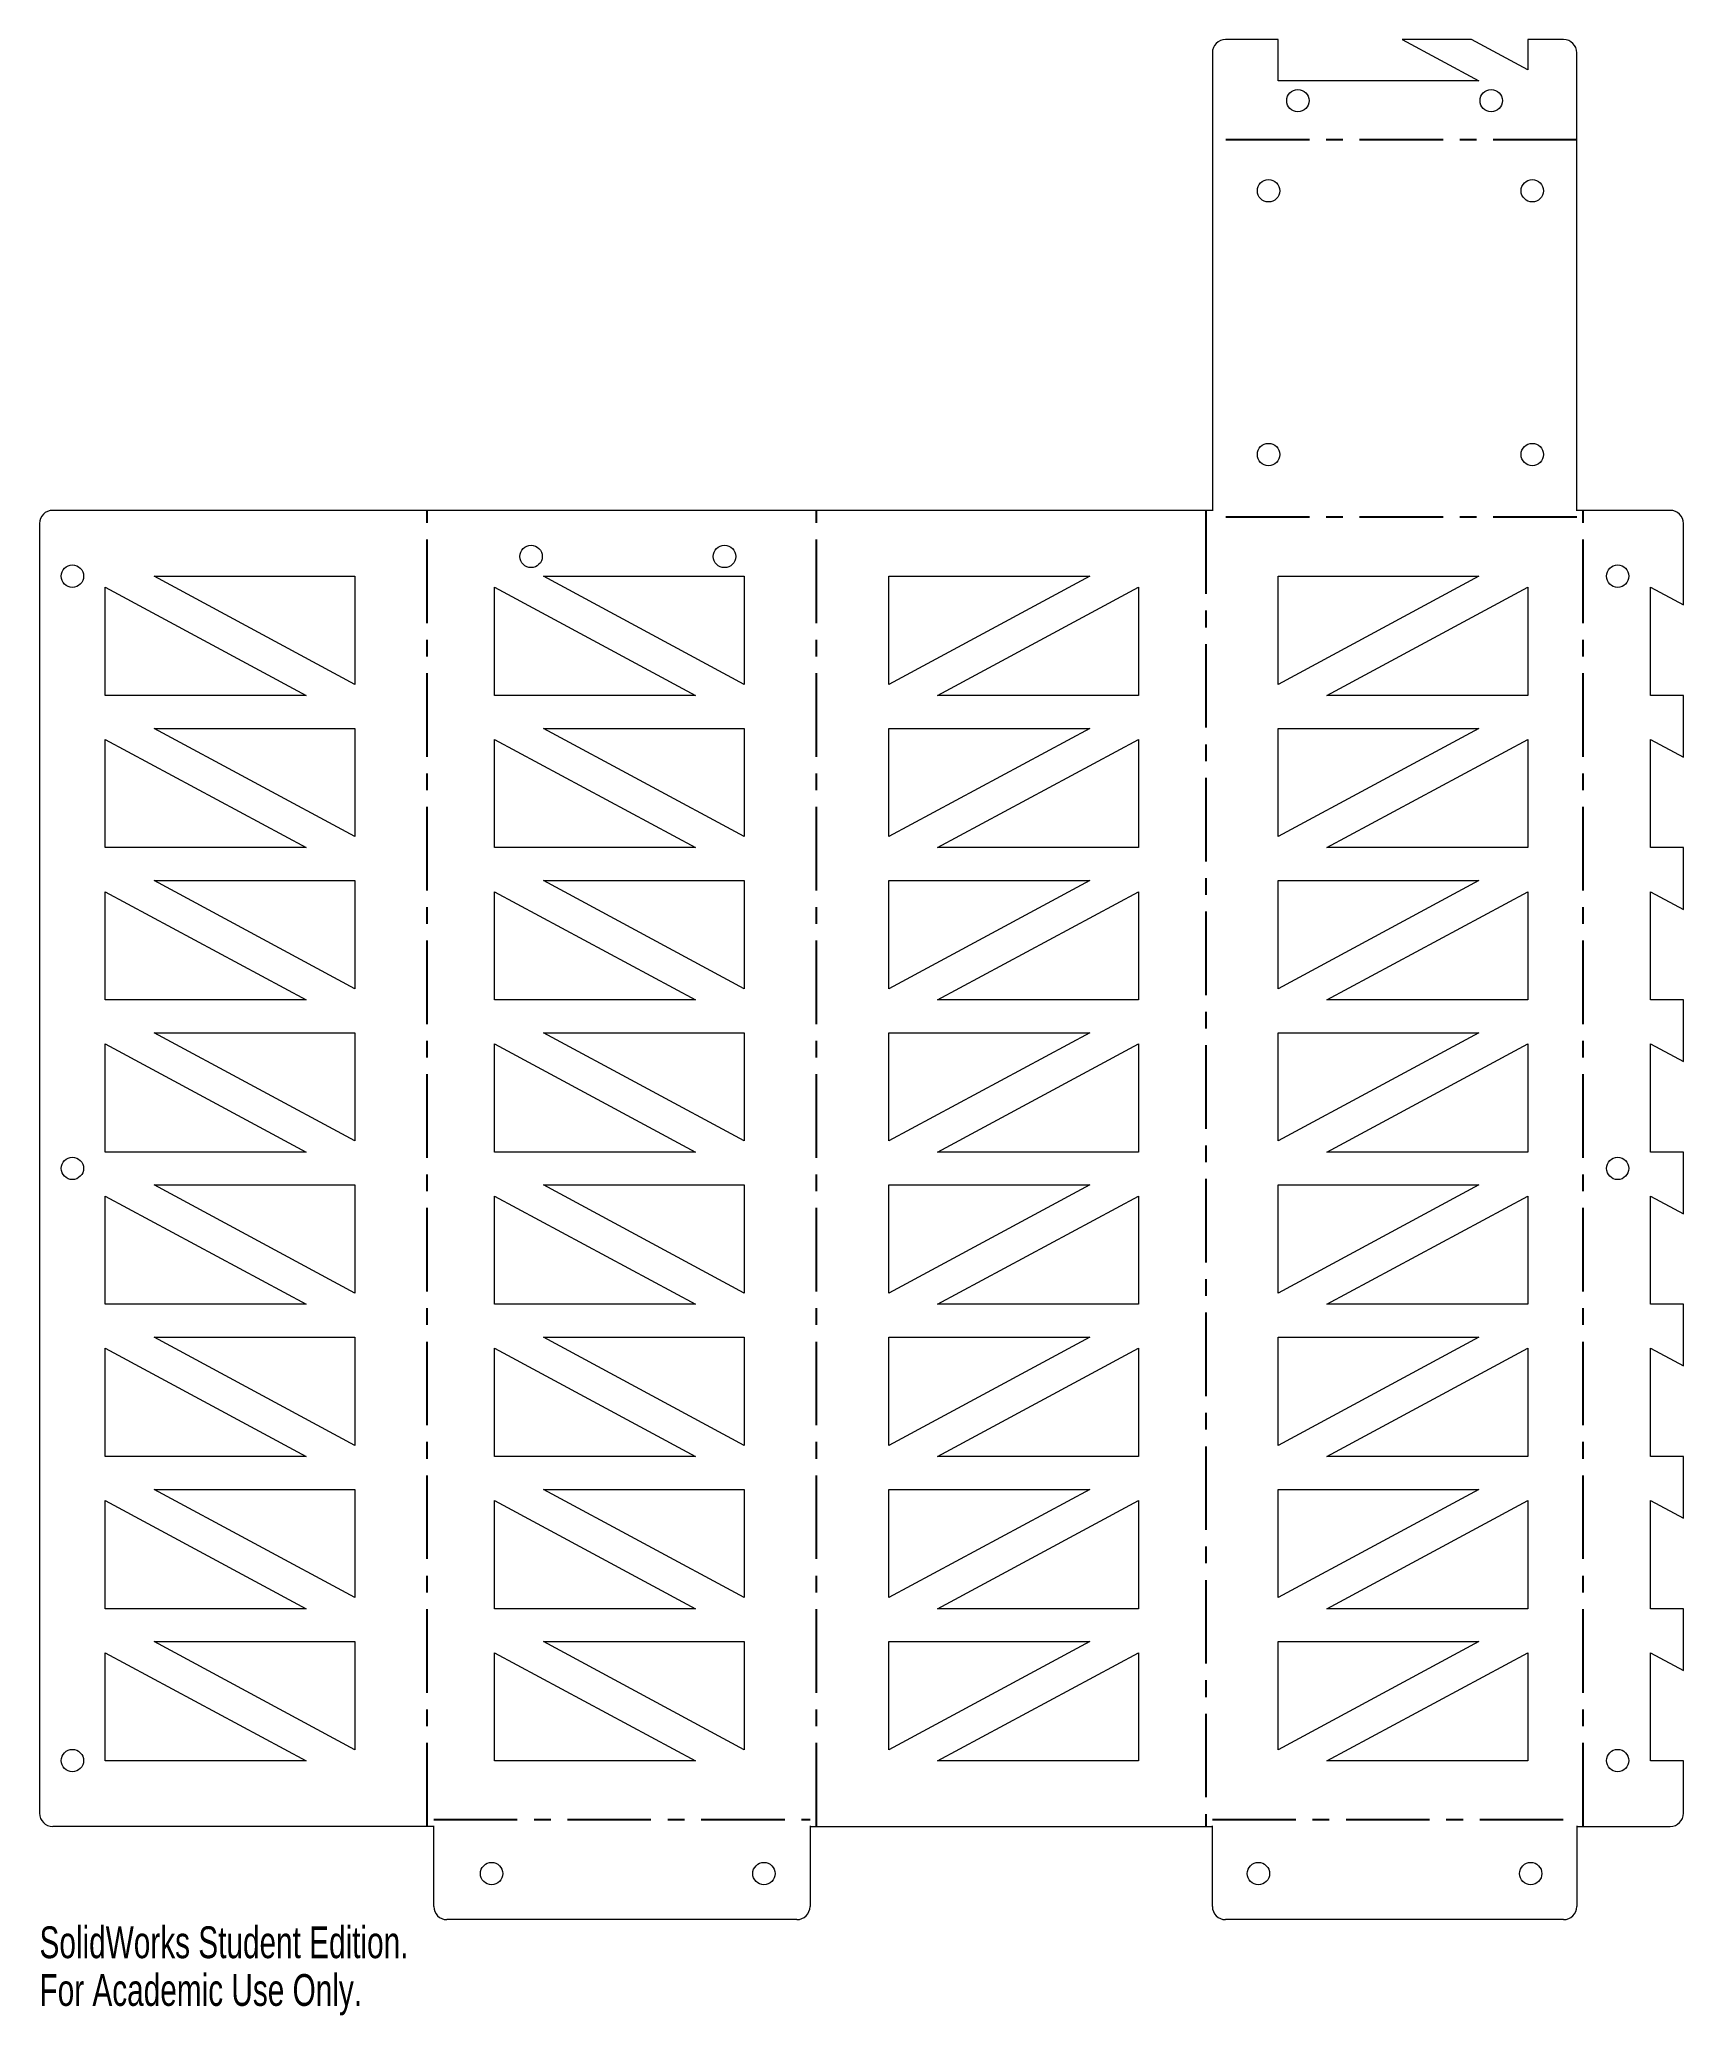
# Model space of a CAD drawing. Header units: millimetres. Extents: x 0 to 250, y -29 to 272.
import ezdxf

# ---------------------------------------------------------------- set-up
doc = ezdxf.new("R2010")
doc.units = ezdxf.units.MM
doc.linetypes.add('CENTERX2', pattern=[20.32, 12.7, -2.54, 2.54, -2.54])
doc.styles.add('SLDTEXTSTYLE0', font='TXT', dxfattribs={"width": 0.7})

msp = doc.modelspace()

# ---------------------------------------------------------------- linework, layer by layer
at = {"color": 7, "linetype": 'Continuous', "lineweight": 15}
for p, q in [((188.28, 271.55), (180.28, 271.55)), ((188.28, 265.26), (188.28, 271.55)), ((207.13, 271.55), (218.81, 265.26)), ((217.67, 271.55), (207.13, 271.55)), ((226.22, 266.95), (217.67, 271.55)), ((226.22, 271.55), (226.22, 266.95)), ((231.67, 271.55), (226.22, 271.55)), ((178.28, 269.55), (178.28, 199.93)), ((233.67, 199.93), (233.67, 269.55)), ((218.81, 265.26), (188.28, 265.26)), ((178.28, 200), (2, 200)), ((247.89, 200), (233.67, 200)), ((0, 198), (0, 2)), ((249.89, 185.62), (249.89, 198)), ((17.42, 190), (47.95, 190)), ((47.95, 173.56), (17.42, 190)), ((47.95, 190), (47.95, 173.56)), ((76.59, 190), (107.12, 190)), ((107.12, 173.56), (76.59, 190)), ((107.12, 190), (107.12, 173.56)), ((129.1, 173.56), (129.1, 190)), ((159.64, 190), (129.1, 173.56)), ((129.1, 190), (159.64, 190)), ((188.28, 190), (218.81, 190)), ((188.28, 173.56), (188.28, 190)), ((218.81, 190), (188.28, 173.56)), ((10, 188.31), (40.53, 171.88)), ((10, 171.88), (10, 188.31)), ((69.17, 188.31), (99.7, 171.88)), ((69.17, 171.88), (69.17, 188.31)), ((136.52, 171.88), (167.05, 188.31)), ((167.05, 188.31), (167.05, 171.88)), ((195.69, 171.88), (226.22, 188.31)), ((226.22, 188.31), (226.22, 171.88)), ((244.89, 188.31), (249.89, 185.62)), ((244.89, 171.88), (244.89, 188.31)), ((40.53, 171.88), (10, 171.88)), ((99.7, 171.88), (69.17, 171.88)), ((167.05, 171.88), (136.52, 171.88)), ((226.22, 171.88), (195.69, 171.88)), ((249.89, 171.88), (244.89, 171.88)), ((249.89, 162.49), (249.89, 171.88)), ((10, 165.18), (40.53, 148.75)), ((10, 148.75), (10, 165.18)), ((17.42, 166.87), (47.95, 166.87)), ((47.95, 150.43), (17.42, 166.87)), ((47.95, 166.87), (47.95, 150.43)), ((69.17, 165.18), (99.7, 148.75)), ((69.17, 148.75), (69.17, 165.18)), ((76.59, 166.87), (107.12, 166.87)), ((107.12, 150.43), (76.59, 166.87)), ((107.12, 166.87), (107.12, 150.43)), ((129.1, 166.87), (159.64, 166.87)), ((129.1, 150.43), (129.1, 166.87)), ((159.64, 166.87), (129.1, 150.43)), ((136.52, 148.75), (167.05, 165.18)), ((167.05, 165.18), (167.05, 148.75)), ((188.28, 150.43), (188.28, 166.87)), ((218.81, 166.87), (188.28, 150.43)), ((188.28, 166.87), (218.81, 166.87)), ((195.69, 148.75), (226.22, 165.18)), ((226.22, 165.18), (226.22, 148.75)), ((244.89, 165.18), (249.89, 162.49)), ((244.89, 148.75), (244.89, 165.18)), ((40.53, 148.75), (10, 148.75)), ((99.7, 148.75), (69.17, 148.75)), ((167.05, 148.75), (136.52, 148.75)), ((226.22, 148.75), (195.69, 148.75)), ((249.89, 148.75), (244.89, 148.75)), ((249.89, 139.36), (249.89, 148.75)), ((10, 142.05), (40.53, 125.61)), ((10, 125.61), (10, 142.05)), ((17.42, 143.74), (47.95, 143.74)), ((47.95, 127.3), (17.42, 143.74)), ((47.95, 143.74), (47.95, 127.3)), ((69.17, 142.05), (99.7, 125.61)), ((69.17, 125.61), (69.17, 142.05)), ((76.59, 143.74), (107.12, 143.74)), ((107.12, 127.3), (76.59, 143.74)), ((107.12, 143.74), (107.12, 127.3)), ((129.1, 143.74), (159.64, 143.74)), ((129.1, 127.3), (129.1, 143.74)), ((159.64, 143.74), (129.1, 127.3)), ((136.52, 125.61), (167.05, 142.05)), ((167.05, 142.05), (167.05, 125.61)), ((188.28, 127.3), (188.28, 143.74)), ((218.81, 143.74), (188.28, 127.3)), ((188.28, 143.74), (218.81, 143.74)), ((195.69, 125.61), (226.22, 142.05)), ((226.22, 142.05), (226.22, 125.61)), ((244.89, 142.05), (249.89, 139.36)), ((244.89, 125.61), (244.89, 142.05)), ((40.53, 125.61), (10, 125.61)), ((99.7, 125.61), (69.17, 125.61)), ((167.05, 125.61), (136.52, 125.61)), ((226.22, 125.61), (195.69, 125.61)), ((249.89, 125.61), (244.89, 125.61)), ((249.89, 116.23), (249.89, 125.61)), ((17.42, 120.61), (47.95, 120.61)), ((47.95, 104.17), (17.42, 120.61)), ((47.95, 120.61), (47.95, 104.17)), ((76.59, 120.61), (107.12, 120.61)), ((107.12, 104.17), (76.59, 120.61)), ((107.12, 120.61), (107.12, 104.17)), ((129.1, 120.61), (159.64, 120.61)), ((129.1, 104.17), (129.1, 120.61)), ((159.64, 120.61), (129.1, 104.17)), ((188.28, 104.17), (188.28, 120.61)), ((218.81, 120.61), (188.28, 104.17)), ((188.28, 120.61), (218.81, 120.61)), ((10, 118.92), (40.53, 102.48)), ((10, 102.48), (10, 118.92)), ((69.17, 118.92), (99.7, 102.48)), ((69.17, 102.48), (69.17, 118.92)), ((136.52, 102.48), (167.05, 118.92)), ((167.05, 118.92), (167.05, 102.48)), ((195.69, 102.48), (226.22, 118.92)), ((226.22, 118.92), (226.22, 102.48)), ((244.89, 118.92), (249.89, 116.23)), ((244.89, 102.48), (244.89, 118.92)), ((40.53, 102.48), (10, 102.48)), ((99.7, 102.48), (69.17, 102.48)), ((167.05, 102.48), (136.52, 102.48)), ((226.22, 102.48), (195.69, 102.48)), ((249.89, 102.48), (244.89, 102.48)), ((249.89, 93.1), (249.89, 102.48)), ((17.42, 97.48), (47.95, 97.48)), ((47.95, 81.04), (17.42, 97.48)), ((47.95, 97.48), (47.95, 81.04)), ((76.59, 97.48), (107.12, 97.48)), ((107.12, 81.04), (76.59, 97.48)), ((107.12, 97.48), (107.12, 81.04)), ((129.1, 97.48), (159.64, 97.48)), ((129.1, 81.04), (129.1, 97.48)), ((159.64, 97.48), (129.1, 81.04)), ((188.28, 81.04), (188.28, 97.48)), ((218.81, 97.48), (188.28, 81.04)), ((188.28, 97.48), (218.81, 97.48)), ((10, 95.79), (40.53, 79.36)), ((10, 79.36), (10, 95.79)), ((69.17, 95.79), (99.7, 79.36)), ((69.17, 79.36), (69.17, 95.79)), ((136.52, 79.36), (167.05, 95.79)), ((167.05, 95.79), (167.05, 79.36)), ((195.69, 79.36), (226.22, 95.79)), ((226.22, 95.79), (226.22, 79.36)), ((244.89, 95.79), (249.89, 93.1)), ((244.89, 79.36), (244.89, 95.79)), ((40.53, 79.36), (10, 79.36)), ((99.7, 79.36), (69.17, 79.36)), ((167.05, 79.36), (136.52, 79.36)), ((226.22, 79.36), (195.69, 79.36)), ((249.89, 79.36), (244.89, 79.36)), ((249.89, 69.97), (249.89, 79.36)), ((10, 72.66), (40.53, 56.23)), ((10, 56.23), (10, 72.66)), ((17.42, 74.35), (47.95, 74.35)), ((47.95, 57.91), (17.42, 74.35)), ((47.95, 74.35), (47.95, 57.91)), ((69.17, 72.66), (99.7, 56.23)), ((69.17, 56.23), (69.17, 72.66)), ((76.59, 74.35), (107.12, 74.35)), ((107.12, 57.91), (76.59, 74.35)), ((107.12, 74.35), (107.12, 57.91)), ((129.1, 74.35), (159.64, 74.35)), ((129.1, 57.91), (129.1, 74.35)), ((159.64, 74.35), (129.1, 57.91)), ((136.52, 56.23), (167.05, 72.66)), ((167.05, 72.66), (167.05, 56.23)), ((188.28, 57.91), (188.28, 74.35)), ((218.81, 74.35), (188.28, 57.91)), ((188.28, 74.35), (218.81, 74.35)), ((195.69, 56.23), (226.22, 72.66)), ((226.22, 72.66), (226.22, 56.23)), ((244.89, 72.66), (249.89, 69.97)), ((244.89, 56.23), (244.89, 72.66)), ((40.53, 56.23), (10, 56.23)), ((99.7, 56.23), (69.17, 56.23)), ((167.05, 56.23), (136.52, 56.23)), ((226.22, 56.23), (195.69, 56.23)), ((249.89, 56.23), (244.89, 56.23)), ((249.89, 46.84), (249.89, 56.23)), ((17.42, 51.22), (47.95, 51.22)), ((47.95, 34.78), (17.42, 51.22)), ((47.95, 51.22), (47.95, 34.78)), ((76.59, 51.22), (107.12, 51.22)), ((107.12, 34.78), (76.59, 51.22)), ((107.12, 51.22), (107.12, 34.78)), ((129.1, 51.22), (159.64, 51.22)), ((129.1, 34.78), (129.1, 51.22)), ((159.64, 51.22), (129.1, 34.78)), ((188.28, 34.78), (188.28, 51.22)), ((218.81, 51.22), (188.28, 34.78)), ((188.28, 51.22), (218.81, 51.22)), ((10, 49.53), (40.53, 33.09)), ((10, 33.09), (10, 49.53)), ((69.17, 49.53), (99.7, 33.09)), ((69.17, 33.09), (69.17, 49.53)), ((136.52, 33.09), (167.05, 49.53)), ((167.05, 49.53), (167.05, 33.09)), ((195.69, 33.09), (226.22, 49.53)), ((226.22, 49.53), (226.22, 33.09)), ((244.89, 49.53), (249.89, 46.84)), ((244.89, 33.09), (244.89, 49.53)), ((40.53, 33.09), (10, 33.09)), ((99.7, 33.09), (69.17, 33.09)), ((167.05, 33.09), (136.52, 33.09)), ((226.22, 33.09), (195.69, 33.09)), ((249.89, 33.09), (244.89, 33.09)), ((249.89, 23.71), (249.89, 33.09)), ((17.42, 28.09), (47.95, 28.09)), ((47.95, 11.65), (17.42, 28.09)), ((47.95, 28.09), (47.95, 11.65)), ((76.59, 28.09), (107.12, 28.09)), ((107.12, 11.65), (76.59, 28.09)), ((107.12, 28.09), (107.12, 11.65)), ((129.1, 28.09), (159.64, 28.09)), ((129.1, 11.65), (129.1, 28.09)), ((159.64, 28.09), (129.1, 11.65)), ((188.28, 11.65), (188.28, 28.09)), ((218.81, 28.09), (188.28, 11.65)), ((188.28, 28.09), (218.81, 28.09)), ((10, 26.4), (40.53, 9.96)), ((10, 9.96), (10, 26.4)), ((69.17, 26.4), (99.7, 9.96)), ((69.17, 9.96), (69.17, 26.4)), ((136.52, 9.96), (167.05, 26.4)), ((167.05, 26.4), (167.05, 9.96)), ((195.69, 9.96), (226.22, 26.4)), ((226.22, 26.4), (226.22, 9.96)), ((244.89, 26.4), (249.89, 23.71)), ((244.89, 9.96), (244.89, 26.4)), ((40.53, 9.96), (10, 9.96)), ((99.7, 9.96), (69.17, 9.96)), ((167.05, 9.96), (136.52, 9.96)), ((226.22, 9.96), (195.69, 9.96)), ((249.89, 9.96), (244.89, 9.96)), ((249.89, 2), (249.89, 9.96)), ((59.93, 0), (2, 0)), ((59.93, -12.17), (59.93, 0.07)), ((117.12, 0.07), (117.12, -12.17)), ((117.12, 0), (178.28, 0)), ((178.28, -12.17), (178.28, 0.07)), ((233.67, 0.07), (233.67, -12.17)), ((233.67, 0), (247.89, 0)), ((115.12, -14.17), (61.93, -14.17)), ((231.67, -14.17), (180.28, -14.17))]:
    msp.add_line(p, q, dxfattribs=at)
at = {"color": 7, "linetype": 'CENTERX2'}
for p, q in [((233.67, 256.32), (178.28, 256.32)), ((58.94, 0), (58.94, 200)), ((118.11, 0), (118.11, 200)), ((177.28, 200), (177.28, 0)), ((233.67, 198.94), (178.28, 198.94)), ((234.66, 0), (234.66, 200)), ((59.93, 1.06), (117.12, 1.06)), ((178.28, 1.06), (233.67, 1.06))]:
    msp.add_line(p, q, dxfattribs=at)
at = {"color": 7, "linetype": 'Continuous', "lineweight": 15}
for centre in [(191.28, 262.26), (220.67, 262.26), (186.82, 248.57), (226.91, 248.57), (186.82, 208.48), (226.91, 208.48), (74.72, 193), (104.12, 193), (5, 190), (239.89, 190), (5, 100), (239.89, 100), (5, 10), (239.89, 10), (68.72, -7.17), (110.12, -7.17), (185.28, -7.17), (226.67, -7.17)]:
    msp.add_circle(centre, 1.7, dxfattribs=at)
for centre, start, end in [((180.28, 269.55), 90, 180), ((231.67, 269.55), 0, 90), ((2, 198), 90, 180), ((247.89, 198), 0, 90), ((2, 2), 180, 270), ((247.89, 2), 270, 0), ((61.93, -12.17), 180, 270), ((115.12, -12.17), 270, 0), ((180.28, -12.17), 180, 270), ((231.67, -12.17), 270, 0)]:
    msp.add_arc(centre, 2, start, end, dxfattribs=at)

# ---------------------------------------------------------------- texts
at = {"color": 7, "linetype": 'Continuous', "char_height": 4.8336, "attachment_point": 1, "style": 'SLDTEXTSTYLE0'}
for s, insert in [('SolidWorks Student Edition.', (0, -15.19)), ('For Academic Use Only.', (0, -22.44))]:
    msp.add_mtext(s, dxfattribs=dict(at, insert=insert))

doc.saveas('drawing.dxf')
